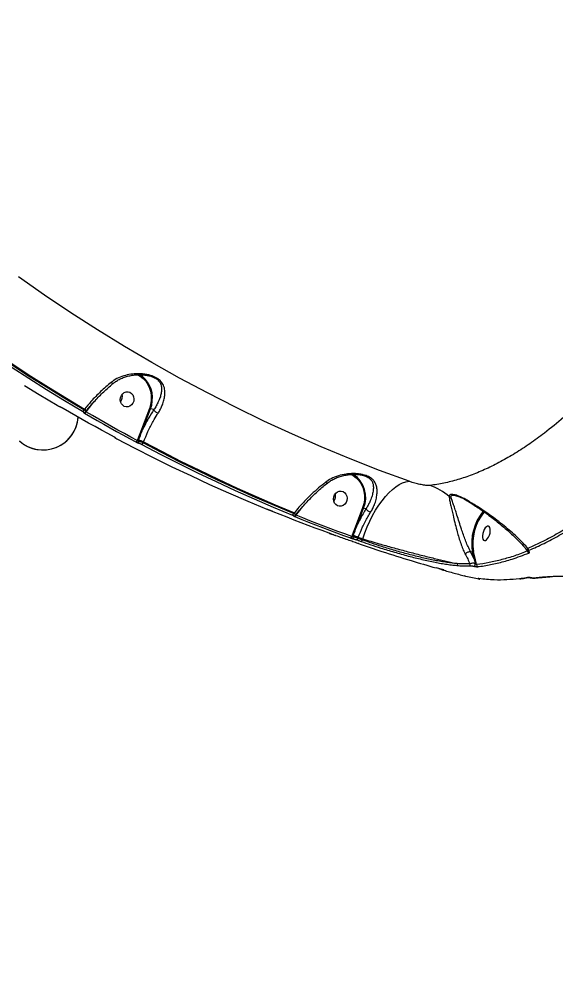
# Model space of a CAD drawing. Header units: millimetres. Extents: x -6328 to 5334, y -5037 to 4112.
# Drawn here: x -3009 to -2691, y -648 to -73 of the extents above; entities that cross this region are included whole.
import ezdxf

# ---------------------------------------------------------------- set-up
doc = ezdxf.new("R2010")
doc.units = ezdxf.units.MM
for name, color, linetype in [('DIKOM_ЗОНА', 80, 'Continuous'), ('DIKOM_ОБЪЕКТ', 7, 'Continuous'), ('DIKOM_РАЗМЕР_ЗОНА', 7, 'Continuous'), ('DIKOM_РАЗМЕР_ОБЪЕКТА', 7, 'Continuous')]:
    doc.layers.add(name, color=color, linetype=linetype)
doc.styles.add('style1', font='arial.ttf', dxfattribs={"width": 0.8})
doc.dimstyles.new('1-50', dxfattribs={"dimtxt": 300, "dimasz": 200, "dimexe": 100, "dimexo": 0, "dimgap": 100, "dimtad": 1, "dimtxsty": 'style1', "dimcen": 200, "dimclrd": 7, "dimclre": 7, "dimclrt": 7, "dimadec": 1, "dimazin": 2, "dimtfac": 1, "dimtmove": 0, "dimatfit": 2, "dimfxl": 0, "dimlwd": 25, "dimlwe": 18, "dimarcsym": 0})

# ---------------------------------------------------------------- blocks, each defined once
blk = doc.blocks.new('*D0')
at = {"layer": 'Defpoints', "color": 0, "transparency": 16777216}
for p in [(-3539.45, 760.32), (3333.52, 448.13), (3333.52, -4437.11)]:
    blk.add_point(p, dxfattribs=at)
at = {"layer": 'DIKOM_РАЗМЕР_ОБЪЕКТА', "color": 7, "lineweight": 18, "transparency": 16777216}
for p, q in [((-3539.45, 760.32), (-3539.45, -4537.11)), ((3333.52, 448.13), (3333.52, -4537.11))]:
    blk.add_line(p, q, dxfattribs=at)
at = {"layer": 'DIKOM_РАЗМЕР_ОБЪЕКТА', "color": 7, "lineweight": 25, "transparency": 16777216}
blk.add_line((-3339.45, -4437.11), (3133.52, -4437.11), dxfattribs=at)
at = {"layer": 'DIKOM_РАЗМЕР_ОБЪЕКТА', "color": 7, "transparency": 16777216}
for points in [[(-3339.45, -4403.77), (-3339.45, -4470.44), (-3539.45, -4437.11)], [(3133.52, -4403.77), (3133.52, -4470.44), (3333.52, -4437.11)]]:
    blk.add_solid(points, dxfattribs=at)
at = {"layer": 'DIKOM_РАЗМЕР_ОБЪЕКТА', "color": 7, "transparency": 16777216, "insert": (-102.96, -4183.94), "char_height": 300, "attachment_point": 5, "style": 'style1'}
blk.add_mtext('6900', dxfattribs=at)
blk = doc.blocks.new('*D1')
at = {"layer": 'Defpoints', "color": 0, "transparency": 16777216}
for p in [(-5040.91, 625.75), (5333.52, 448.13), (5333.52, -4936.78)]:
    blk.add_point(p, dxfattribs=at)
at = {"layer": 'DIKOM_РАЗМЕР_ЗОНА', "color": 7, "lineweight": 18, "transparency": 16777216}
for p, q in [((-5040.91, 625.75), (-5040.91, -5036.78)), ((5333.52, 448.13), (5333.52, -5036.78))]:
    blk.add_line(p, q, dxfattribs=at)
at = {"layer": 'DIKOM_РАЗМЕР_ЗОНА', "color": 7, "lineweight": 25, "transparency": 16777216}
blk.add_line((-4840.91, -4936.78), (5133.52, -4936.78), dxfattribs=at)
at = {"layer": 'DIKOM_РАЗМЕР_ЗОНА', "color": 7, "transparency": 16777216}
for points in [[(-4840.91, -4903.45), (-4840.91, -4970.11), (-5040.91, -4936.78)], [(5133.52, -4903.45), (5133.52, -4970.11), (5333.52, -4936.78)]]:
    blk.add_solid(points, dxfattribs=at)
at = {"layer": 'DIKOM_РАЗМЕР_ЗОНА', "color": 7, "transparency": 16777216, "insert": (-104.69, -4683.61), "char_height": 300, "attachment_point": 5, "style": 'style1'}
blk.add_mtext('10400', dxfattribs=at)
blk = doc.blocks.new('*D2')
at = {"layer": 'Defpoints', "color": 0, "transparency": 16777216}
for p in [(-5303.77, 2121.42), (-1621.11, 2121.42), (560.33, -2395.62)]:
    blk.add_point(p, dxfattribs=at)
at = {"layer": 'DIKOM_РАЗМЕР_ОБЪЕКТА', "color": 7, "lineweight": 18, "transparency": 16777216}
for p, q in [((-1621.11, 2121.42), (-5403.77, 2121.42)), ((560.33, -2395.62), (-5403.77, -2395.62))]:
    blk.add_line(p, q, dxfattribs=at)
at = {"layer": 'DIKOM_РАЗМЕР_ОБЪЕКТА', "color": 7, "lineweight": 25, "transparency": 16777216}
blk.add_line((-5303.77, -2195.62), (-5303.77, 1921.42), dxfattribs=at)
at = {"layer": 'DIKOM_РАЗМЕР_ОБЪЕКТА', "color": 7, "transparency": 16777216}
for points in [[(-5337.11, 1921.42), (-5270.44, 1921.42), (-5303.77, 2121.42)], [(-5337.11, -2195.62), (-5270.44, -2195.62), (-5303.77, -2395.62)]]:
    blk.add_solid(points, dxfattribs=at)
at = {"layer": 'DIKOM_РАЗМЕР_ОБЪЕКТА', "color": 7, "transparency": 16777216, "insert": (-5556.94, -137.1), "char_height": 300, "attachment_point": 5, "rotation": 90, "style": 'style1'}
blk.add_mtext('4500', dxfattribs=at)
blk = doc.blocks.new('*D3')
at = {"layer": 'Defpoints', "color": 0, "transparency": 16777216}
for p in [(-1814.92, 4111.71), (-5877.98, -3895.62), (33.33, -3895.62)]:
    blk.add_point(p, dxfattribs=at)
at = {"layer": 'DIKOM_РАЗМЕР_ЗОНА', "color": 7, "lineweight": 18, "transparency": 16777216}
for p, q in [((-1814.92, 4111.71), (-5977.98, 4111.71)), ((33.33, -3895.62), (-5977.98, -3895.62))]:
    blk.add_line(p, q, dxfattribs=at)
at = {"layer": 'DIKOM_РАЗМЕР_ЗОНА', "color": 7, "lineweight": 25, "transparency": 16777216}
blk.add_line((-5877.98, 3911.71), (-5877.98, -3695.62), dxfattribs=at)
at = {"layer": 'DIKOM_РАЗМЕР_ЗОНА', "color": 7, "transparency": 16777216}
for points in [[(-5911.31, 3911.71), (-5844.65, 3911.71), (-5877.98, 4111.71)], [(-5911.31, -3695.62), (-5844.65, -3695.62), (-5877.98, -3895.62)]]:
    blk.add_solid(points, dxfattribs=at)
at = {"layer": 'DIKOM_РАЗМЕР_ЗОНА', "color": 7, "transparency": 16777216, "insert": (-6131.15, 108.05), "char_height": 300, "attachment_point": 5, "rotation": 90, "style": 'style1'}
blk.add_mtext('8000', dxfattribs=at)

msp = doc.modelspace()

# ---------------------------------------------------------------- linework, layer by layer
at = {"layer": 'DIKOM_ЗОНА', "color": 3, "lineweight": 15}
msp.add_lwpolyline([(-2227.791, 4022.501, -0.4004134), (-924.694, 3567.218), (-783.266, 3290.817), (-574.315, 2882.448, 0.2815691), (-351.757, 2746.326), (3559.672, 2746.326, -0.2314536), (4743.738, 2167.188, -0.5747587), (2938.453, -2322.602, 0.3441492), (2725.867, -2545.064, -0.3852766), (1233.33, -3895.616), (300.314, -3895.616, -0.3636017), (-860.648, -2922.741, 0.3636017), (-1106.793, -2716.473), (-1724.025, -2716.473, -0.3491545), (-2514.764, -2087.631, 0.3242764), (-2736.03, -1894.92, -0.3882716), (-5040.908, 625.746), (-5040.908, 2102.661, -0.2943872), (-4453.774, 3013.453), (-2227.791, 4022.501)], format="xyb", dxfattribs=at)
at = {"layer": 'DIKOM_ОБЪЕКТ', "color": 7, "linetype": 'Continuous', "lineweight": 15}
for p, q in [((-2969.708, -306.34), (-2965.678, -301.248)), ((-2965.678, -301.248), (-2965.396, -300.887)), ((-2932.101, -304.453), (-2936.838, -316.915)), ((-2936.205, -317.138), (-2931.469, -304.676)), ((-2929.536, -305.11), (-2931.469, -304.676)), ((-2970.584, -304.722), (-2970.99, -305.241)), ((-2969.966, -306.34), (-2969.712, -306.016)), ((-2969.79, -306.445), (-2969.708, -306.34)), ((-2969.712, -306.016), (-2969.704, -306.004)), ((-2936.838, -316.915), (-2939.114, -323.01)), ((-2939.114, -323.01), (-2939.295, -323.486)), ((-2938.733, -323.772), (-2938.524, -323.223)), ((-2935.809, -324.903), (-2935.575, -324.285)), ((-2749.903, -356.199), (-2749.751, -356.24)), ((-2840.961, -362.649), (-2840.606, -362.195)), ((-2847.464, -367.594), (-2847.3, -367.66)), ((-2846.015, -366.312), (-2846.436, -366.851)), ((-2845.299, -367.806), (-2845.143, -367.606)), ((-2845.271, -367.787), (-2845.277, -367.778)), ((-2845.143, -367.606), (-2845.136, -367.597)), ((-2805.491, -363.432), (-2809.335, -373.547)), ((-2808.703, -373.77), (-2804.858, -363.655)), ((-2803.456, -363.97), (-2804.858, -363.655)), ((-2809.335, -373.547), (-2811.606, -379.628)), ((-2824.857, -378.666), (-2824.707, -378.735)), ((-2811.606, -379.628), (-2811.922, -380.459)), ((-2811.292, -380.567), (-2811.016, -379.841)), ((-2808.301, -381.519), (-2808.067, -380.903)), ((-2805.432, -381.849), (-2805.608, -382.486)), ((-2741.326, -389.307), (-2741.329, -389.307)), ((-2741.326, -389.307), (-2740.323, -389.596)), ((-2739.36, -393.48), (-2741.326, -389.307)), ((-2740.323, -389.596), (-2739.36, -393.48)), ((-2738.689, -393.263), (-2739.652, -389.378)), ((-2737.752, -397.13), (-2738.689, -393.263)), ((-2757.284, -400.315), (-2761.806, -399.1)), ((-2759.949, -399.663), (-2759.7, -399.734)), ((-2757.284, -400.315), (-2757.241, -400.326)), ((-2756.353, -400.525), (-2756.404, -400.512)), ((-2705.425, -404.961), (-2705.367, -404.955)), ((-2694.479, -404.356), (-2695.588, -404.409)), ((-2695.305, -404.446), (-2694.249, -404.385))]:
    msp.add_line(p, q, dxfattribs=at)
at = {"layer": 'DIKOM_ОБЪЕКТ', "color": 7, "linetype": 'Continuous', "lineweight": 15, "flags": 128}
for points in [[(-2777.895, -347.665), (-2795.404, -341.211), (-2812.79, -334.405), (-2830.049, -327.251), (-2847.175, -319.75), (-2864.162, -311.905), (-2881.006, -303.718), (-2897.699, -295.193), (-2914.239, -286.33), (-2930.618, -277.135), (-2946.832, -267.608), (-2962.876, -257.754), (-2978.745, -247.575), (-2994.433, -237.076), (-3009.936, -226.258)], [(-3055.549, -251.192), (-3045.361, -258.521), (-3035.093, -265.716), (-3024.744, -272.777), (-3014.318, -279.703), (-3003.815, -286.492), (-2993.237, -293.143), (-2982.585, -299.656), (-2971.861, -306.031)], [(-2970.99, -305.241), (-2981.706, -298.872), (-2992.349, -292.364), (-3002.919, -285.718), (-3013.413, -278.935), (-3023.83, -272.015), (-3034.17, -264.96), (-3044.43, -257.771), (-3054.61, -250.447)], [(-3054.371, -249.818), (-3044.172, -257.157), (-3033.891, -264.362), (-3023.531, -271.432), (-3013.093, -278.366), (-3002.578, -285.162), (-2991.987, -291.821), (-2981.322, -298.341), (-2970.584, -304.722)], [(-2939.251, -284.25), (-2937.591, -285.174), (-2935.809, -286.569), (-2934.257, -288.265), (-2932.973, -290.22), (-2931.989, -292.386), (-2931.326, -294.711), (-2931.003, -297.139), (-2931.026, -299.612), (-2931.395, -302.07), (-2932.101, -304.453)], [(-2931.469, -304.676), (-2930.77, -302.35), (-2930.383, -299.952), (-2930.315, -297.534), (-2930.569, -295.149), (-2931.138, -292.848), (-2932.011, -290.68), (-2933.169, -288.694), (-2934.586, -286.932), (-2936.231, -285.432), (-2937.829, -284.362)], [(-2986.817, -302.676), (-2997.542, -296.301), (-3006.276, -290.974)], [(-2941.943, -301.21), (-2942.695, -302.214), (-2943.662, -302.955), (-2944.766, -303.375), (-2945.917, -303.438), (-2947.022, -303.14), (-2947.991, -302.505), (-2948.746, -301.584), (-2949.225, -300.453), (-2949.391, -299.202), (-2949.228, -297.933), (-2948.752, -296.748), (-2947.999, -295.745), (-2947.032, -295.003), (-2945.928, -294.584), (-2944.777, -294.521), (-2943.672, -294.818), (-2942.703, -295.453), (-2941.949, -296.374), (-2941.469, -297.506), (-2941.304, -298.757), (-2941.466, -300.026), (-2941.943, -301.21)], [(-2952.898, -321.429), (-2956.742, -319.358), (-2960.579, -317.27), (-2964.406, -315.164), (-2968.226, -313.04), (-2972.037, -310.9), (-2975.839, -308.741), (-2979.633, -306.566), (-2983.418, -304.373)], [(-2970.661, -307.235), (-2966.876, -309.428), (-2963.082, -311.603), (-2959.28, -313.761), (-2955.469, -315.902), (-2951.65, -318.025), (-2947.822, -320.131), (-2943.986, -322.22), (-2940.141, -324.291)], [(-2939.295, -323.486), (-2943.136, -321.417), (-2946.969, -319.33), (-2950.794, -317.226), (-2954.61, -315.105), (-2958.418, -312.966), (-2962.217, -310.809), (-2966.008, -308.636), (-2969.79, -306.445)], [(-2862.16, -364.336), (-2873.546, -359.594), (-2884.877, -354.707), (-2896.15, -349.674), (-2907.365, -344.497), (-2918.519, -339.175), (-2929.612, -333.71), (-2940.642, -328.103), (-2951.607, -322.353)], [(-2936.65, -325.708), (-2925.685, -331.458), (-2914.655, -337.065), (-2903.563, -342.53), (-2892.408, -347.852), (-2881.194, -353.029), (-2869.92, -358.062), (-2858.59, -362.949), (-2847.203, -367.691)], [(-2846.436, -366.851), (-2857.813, -362.113), (-2869.134, -357.23), (-2880.398, -352.201), (-2891.604, -347.028), (-2902.749, -341.711), (-2913.832, -336.25), (-2924.853, -330.647), (-2935.809, -324.903)], [(-2935.575, -324.285), (-2924.596, -330.042), (-2913.553, -335.657), (-2902.446, -341.128), (-2891.278, -346.455), (-2880.049, -351.638), (-2868.761, -356.675), (-2857.416, -361.567), (-2846.015, -366.312)], [(-2812.257, -343.415), (-2810.98, -344.153), (-2809.198, -345.549), (-2807.647, -347.244), (-2806.363, -349.199), (-2805.378, -351.365), (-2804.716, -353.69), (-2804.392, -356.119), (-2804.416, -358.592), (-2804.784, -361.049), (-2805.491, -363.432)], [(-2805.432, -381.849), (-2804.159, -378.248), (-2802.737, -374.716), (-2801.179, -371.285), (-2799.5, -367.986), (-2797.715, -364.849), (-2795.84, -361.903), (-2793.893, -359.175), (-2791.891, -356.69), (-2789.853, -354.47), (-2787.796, -352.535), (-2785.74, -350.904), (-2783.704, -349.591), (-2781.705, -348.608), (-2779.763, -347.964), (-2777.895, -347.665)], [(-2815.332, -360.19), (-2816.085, -361.193), (-2817.052, -361.935), (-2818.156, -362.354), (-2819.307, -362.417), (-2820.411, -362.12), (-2821.381, -361.485), (-2822.135, -360.564), (-2822.615, -359.432), (-2822.78, -358.181), (-2822.618, -356.912), (-2822.141, -355.728), (-2821.389, -354.724), (-2820.421, -353.983), (-2819.318, -353.563), (-2818.167, -353.5), (-2817.062, -353.798), (-2816.093, -354.433), (-2815.338, -355.353), (-2814.859, -356.485), (-2814.693, -357.736), (-2814.855, -359.005), (-2815.332, -360.19)], [(-2825.419, -378.449), (-2829.58, -376.925), (-2833.733, -375.381), (-2837.881, -373.819), (-2842.021, -372.237), (-2846.155, -370.637), (-2850.282, -369.017), (-2854.403, -367.378), (-2858.516, -365.72)], [(-2811.922, -380.459), (-2816.079, -378.936), (-2820.229, -377.394), (-2824.373, -375.833), (-2828.51, -374.253), (-2832.641, -372.653), (-2836.764, -371.035), (-2840.881, -369.398), (-2844.991, -367.741)], [(-2845.759, -368.582), (-2841.646, -370.24), (-2837.525, -371.879), (-2833.398, -373.498), (-2829.264, -375.099), (-2825.124, -376.68), (-2820.977, -378.243), (-2816.823, -379.786), (-2812.663, -381.31)], [(-2821.298, -379.984), (-2821.635, -379.864), (-2821.972, -379.743), (-2822.309, -379.623), (-2822.645, -379.502), (-2822.982, -379.381), (-2823.319, -379.259), (-2823.656, -379.138), (-2823.993, -379.017)], [(-2733.094, -382.87), (-2732.49, -382.819), (-2731.837, -382.421), (-2731.19, -381.707), (-2730.601, -380.737), (-2730.117, -379.588), (-2729.778, -378.353), (-2729.61, -377.133), (-2729.629, -376.026), (-2729.831, -375.122), (-2730.202, -374.495), (-2730.71, -374.194), (-2731.314, -374.245), (-2731.967, -374.643), (-2732.614, -375.357), (-2733.203, -376.327), (-2733.687, -377.476), (-2734.027, -378.711), (-2734.194, -379.931), (-2734.175, -381.038), (-2733.973, -381.942), (-2733.602, -382.569), (-2733.094, -382.87)], [(-2809.037, -382.372), (-2808.7, -382.493), (-2808.363, -382.615), (-2808.026, -382.736), (-2807.689, -382.857), (-2807.352, -382.978), (-2807.015, -383.098), (-2806.678, -383.219), (-2806.341, -383.339)], [(-2805.608, -382.486), (-2805.944, -382.366), (-2806.281, -382.245), (-2806.618, -382.125), (-2806.954, -382.004), (-2807.291, -381.883), (-2807.628, -381.762), (-2807.964, -381.641), (-2808.301, -381.519)], [(-2808.067, -380.903), (-2807.738, -381.022), (-2807.408, -381.141), (-2807.079, -381.259), (-2806.75, -381.377), (-2806.421, -381.495), (-2806.091, -381.613), (-2805.762, -381.731), (-2805.432, -381.849)], [(-2757.284, -400.315), (-2757.193, -400.316), (-2757.138, -400.3)], [(-2757.241, -400.326), (-2757.082, -400.349), (-2756.965, -400.35)], [(-2695.362, -404.44), (-2695.458, -404.44), (-2695.588, -404.409)], [(-2695.308, -404.431), (-2695.328, -404.435), (-2695.336, -404.436)]]:
    msp.add_lwpolyline(points, dxfattribs=at)
at = {"layer": 'DIKOM_ОБЪЕКТ', "color": 7, "linetype": 'Continuous', "lineweight": 15}
for centre, radius, start, end in [((-2953.064, -297.248), 4.958, 320.491109, 14.222024), ((-2930.167, -299.979), 4.874, 246.617723, 254.505602), ((-2995.387, -308.051), 21, 228.249278, 355.939562), ((-2995.387, -308.051), 21, 318.249278, 355.939562), ((-2972.148, -304.84), 1.225, 283.551352, 340.867894), ((-2970.827, -305.842), 0.905, 241.240767, 272.318446), ((-2970.94, -306.052), 1.215, 283.270374, 341.150971), ((-2971.752, -306.467), 2.1, 12.749385, 56.208224), ((-2969.004, -305.562), 1.05, 216.615679, 227.865598), ((-2951.819, -321.057), 0.943, 218.773184, 242.586199), ((-2934.903, -312.441), 4.874, 246.617555, 254.505845), ((-2995.387, -308.051), 21, 228.249278, 318.249278), ((-2940.425, -323.145), 1.18, 283.92315, 343.186045), ((-2936.958, -317.949), 5.502, 246.923823, 253.457205), ((-2937.804, -324.179), 1.014, 156.326896, 234.25627), ((-2946.357, -349.594), 27.51, 66.923823, 73.457205), ((-2936.943, -324.56), 1.185, 284.315457, 343.21072), ((-2820.191, -357.293), 16.6, 337.464544, 56.410729), ((-2776.988, -383.273), 35.129, 49.200787, 70.72767), ((-2826.454, -356.228), 4.958, 320.491111, 14.222022), ((-2752.755, -354.357), 2.652, 241.151673, 266.787606), ((-2847.508, -366.642), 1.092, 286.187896, 349.011617), ((-2846.143, -367.399), 0.954, 260.336923, 336.038248), ((-2847.168, -368.044), 2.08, 12.407066, 56.341383), ((-2846.055, -367.541), 1.083, 285.869429, 349.321156), ((-2803.556, -358.958), 4.874, 246.617723, 254.505602), ((-2710.031, -384.754), 30.677, 140.737005, 189.08164), ((-2710.395, -384.66), 29.635, 140.441479, 189.162199), ((-2846.156, -367.292), 0.908, 248.890249, 269.326146), ((-2807.401, -369.073), 4.874, 246.617555, 254.505845), ((-2812.962, -380.302), 1.052, 286.529848, 351.431299), ((-2809.45, -374.567), 5.502, 246.923823, 253.457205), ((-2810.383, -380.967), 0.993, 156.215386, 241.942308), ((-2818.849, -406.212), 27.51, 66.923823, 73.457205), ((-2809.344, -381.362), 1.056, 286.961532, 351.439313), ((-2806.649, -382.333), 1.053, 287.015669, 351.609984), ((-2740.154, -388.974), 0.645, 254.804726, 321.11622), ((-2706.356, -389.191), 1.114, 172.630175, 250.374629), ((-2706.202, -387.567), 1.119, 175.149896, 250.349468), ((-2706.752, -389.022), 0.408, 250.638363, 284.078742), ((-2748.22, -396.81), 1.026, 163.733234, 239.303439), ((-2740.868, -396.9), 1.038, 168.161753, 247.675046), ((-2739.191, -392.858), 0.645, 254.804806, 321.115404), ((-2740.857, -396.609), 2.278, 318.507373, 4.011428), ((-2756.139, -399.548), 1, 253.888735, 257.6601), ((-2736.733, -397.361), 1.045, 167.222248, 249.804497), ((-2707.232, -404.072), 0.774, 254.460839, 280.537418), ((-2703.032, -404.426), 0.708, 253.48094, 282.345882)]:
    msp.add_arc(centre, radius, start, end, dxfattribs=at)
for points, knots in [([(-3154.951, -94.845), (-3150.949, -94.651), (-3143.099, -94.269), (-3130.532, -92.636), (-3117.51, -90.27), (-3103.818, -87.062), (-3089.256, -82.959), (-3075.644, -78.501), (-3063.193, -73.968), (-3052.679, -69.847), (-3042.328, -65.525), (-3032.162, -61.039), (-3021.847, -56.249), (-3009.156, -50.07), (-2994.001, -42.25), (-2976.493, -32.597), (-2959.458, -22.625), (-2942.976, -12.454), (-2927.686, -2.56), (-2913.129, 7.265), (-2899.58, 16.759), (-2886.303, 26.399), (-2871.884, 37.227), (-2856.639, 49.123), (-2840.647, 62.128), (-2826.075, 74.449), (-2812.434, 86.406), (-2799.938, 97.729), (-2787.885, 109.013), (-2774.996, 121.471), (-2761.624, 134.896), (-2747.894, 149.275), (-2735.654, 162.638), (-2724.439, 175.382), (-2714.38, 187.261), (-2704.883, 198.919), (-2695.912, 210.388), (-2687.277, 221.867), (-2681.871, 229.478), (-2679.165, 233.286)], [0, 0, 0, 0, 0.0321108, 0.0629807, 0.0939441, 0.1252643, 0.1566821, 0.189835, 0.2117861, 0.2337707, 0.2537041, 0.2736375, 0.2936718, 0.313706, 0.3466387, 0.3796847, 0.4118208, 0.4412262, 0.470712, 0.4960472, 0.5214337, 0.5455273, 0.5696649, 0.6018539, 0.6313075, 0.6608414, 0.6862174, 0.7116447, 0.7357766, 0.7599525, 0.7922219, 0.8217486, 0.8513558, 0.8767942, 0.9022838, 0.9264743, 0.9507088, 0.9753312, 1, 1, 1, 1]), ([(-2502.216, 117.336), (-2502.782, 111.424), (-2503.914, 99.598), (-2506.212, 81.537), (-2508.954, 63.268), (-2512.199, 44.71), (-2515.928, 25.99), (-2520.16, 7.069), (-2524.87, -11.899), (-2529.729, -29.682), (-2534.613, -46.172), (-2539.445, -61.419), (-2544.568, -76.569), (-2549.997, -91.654), (-2555.712, -106.598), (-2561.723, -121.419), (-2568, -136.026), (-2574.334, -149.95), (-2580.669, -163.151), (-2587.42, -176.528), (-2594.83, -190.414), (-2602.926, -204.687), (-2611.889, -219.549), (-2621.756, -234.803), (-2631.343, -248.499), (-2639.86, -259.862), (-2647.755, -269.819), (-2656.266, -279.879), (-2665.391, -289.89), (-2675.311, -299.946), (-2686.017, -309.809), (-2696.55, -318.446), (-2706.147, -325.463), (-2714.796, -331.122), (-2723.423, -336.099), (-2731.991, -340.367), (-2740.493, -343.927), (-2748.899, -346.748), (-2757.224, -348.898), (-2762.667, -349.708), (-2765.393, -350.113)], [0, 0, 0, 0, 0.0277428, 0.0554856, 0.0835918, 0.1116979, 0.1402848, 0.1688716, 0.1978427, 0.2268138, 0.2503664, 0.2739191, 0.2976931, 0.3214671, 0.3455316, 0.3695961, 0.393891, 0.4181859, 0.4402547, 0.4623235, 0.4890861, 0.5158638, 0.5426264, 0.5757713, 0.6089163, 0.6309326, 0.652949, 0.6796477, 0.7063614, 0.7330602, 0.7661254, 0.7991906, 0.8241634, 0.8492229, 0.8742824, 0.8994293, 0.9244842, 0.9496267, 0.9747692, 1, 1, 1, 1]), ([(-2926.989, -307.241), (-2926.852, -307.027), (-2926.186, -305.985), (-2925.155, -304.081), (-2924.039, -301.435), (-2923.244, -298.702), (-2922.819, -295.773), (-2922.951, -292.814), (-2923.843, -290.1), (-2925.354, -288.117), (-2926.944, -286.827), (-2928.379, -285.966), (-2930.033, -285.233), (-2932.003, -284.594), (-2934.295, -284.102), (-2937.403, -283.748), (-2941.131, -283.769), (-2945.371, -284.398), (-2949.512, -285.69), (-2952.672, -287.29), (-2954.341, -288.542), (-2954.839, -288.915)], [0, 0, 0, 0, 0.013455, 0.0657647, 0.1192356, 0.1826302, 0.2473566, 0.3250329, 0.4053504, 0.467846, 0.4985595, 0.5302984, 0.5609722, 0.5926248, 0.6340457, 0.6764914, 0.747173, 0.8197567, 0.8928425, 0.9680649, 1, 1, 1, 1]), ([(-2953.573, -289.547), (-2953.12, -289.181), (-2952.01, -288.282), (-2950.013, -287.117), (-2947.632, -286.028), (-2945.061, -285.208), (-2942.343, -284.627), (-2939.65, -284.348), (-2937.161, -284.319), (-2934.998, -284.504), (-2933.549, -284.711), (-2932.838, -284.896), (-2932.743, -284.921)], [0, 0, 0, 0, 0.08065, 0.1977704, 0.3183762, 0.4418289, 0.5692505, 0.6988447, 0.8084452, 0.9023376, 0.9869258, 1, 1, 1, 1]), ([(-2932.744, -284.924), (-2932.522, -284.966), (-2931.766, -285.107), (-2930.503, -285.526), (-2928.741, -286.271), (-2927.541, -287.081), (-2926.309, -288.232), (-2925.273, -289.789), (-2924.754, -292.162), (-2924.919, -294.756), (-2925.563, -297.385), (-2926.489, -299.82), (-2927.683, -302.222), (-2928.732, -303.949), (-2929.397, -304.918), (-2929.533, -305.111), (-2929.533, -305.112)], [0, 0, 0, 0, 0.0198219, 0.0674483, 0.1169076, 0.1942954, 0.2133351, 0.3132499, 0.4429843, 0.5777726, 0.6863771, 0.7968353, 0.8862936, 0.9773538, 0.9999462, 1, 1, 1, 1]), ([(-2954.839, -288.915), (-2955.893, -289.785), (-2958.013, -291.533), (-2961.084, -294.352), (-2964.035, -297.274), (-2967.255, -300.702), (-2969.35, -303.232), (-2970.584, -304.722)], [0, 0, 0, 0, 0.1872854, 0.3765509, 0.5570061, 0.7391968, 1, 1, 1, 1]), ([(-2969.681, -306.023), (-2969.14, -305.335), (-2967.856, -303.703), (-2965.677, -301.168), (-2963.187, -298.438), (-2960.603, -295.79), (-2957.954, -293.26), (-2955.614, -291.151), (-2954.155, -289.954), (-2953.602, -289.501)], [0, 0, 0, 0, 0.1148182, 0.2725579, 0.4308979, 0.5892902, 0.7471958, 0.9042323, 1, 1, 1, 1]), ([(-2953.635, -289.463), (-2953.68, -289.494), (-2953.789, -289.569), (-2954.155, -289.429), (-2954.514, -289.186), (-2954.75, -288.992), (-2954.808, -288.941), (-2954.839, -288.915)], [0, 0, 0, 0, 0.2288245, 0.5616043, 0.8943852, 0.9440164, 1, 1, 1, 1]), ([(-2985.119, -303.527), (-2985.221, -303.486), (-2985.424, -303.404), (-2985.843, -303.204), (-2986.292, -302.972), (-2986.622, -302.79), (-2986.786, -302.694), (-2986.817, -302.676)], [0, 0, 0, 0, 0.2340719, 0.4679654, 0.7039629, 0.944859, 1, 1, 1, 1]), ([(-2983.418, -304.373), (-2983.449, -304.355), (-2983.615, -304.26), (-2983.946, -304.078), (-2984.395, -303.848), (-2984.815, -303.649), (-2985.018, -303.568), (-2985.119, -303.527)], [0, 0, 0, 0, 0.0557734, 0.2968037, 0.5326623, 0.7662387, 1, 1, 1, 1]), ([(-2971.861, -306.031), (-2971.733, -306.109), (-2971.477, -306.266), (-2971.238, -306.46), (-2971.148, -306.592), (-2971.198, -306.632), (-2971.256, -306.635), (-2971.263, -306.635)], [0, 0, 0, 0, 0.2457883, 0.4917905, 0.7342879, 0.9715254, 1, 1, 1, 1]), ([(-2971.263, -306.635), (-2971.269, -306.635), (-2971.327, -306.638), (-2971.377, -306.678), (-2971.286, -306.808), (-2971.046, -307.001), (-2970.79, -307.157), (-2970.661, -307.235)], [0, 0, 0, 0, 0.027856, 0.2650195, 0.5077103, 0.7539625, 1, 1, 1, 1]), ([(-2969.992, -306.32), (-2969.972, -306.31), (-2969.901, -306.271), (-2970.04, -306.05), (-2970.39, -305.691), (-2970.791, -305.391), (-2970.99, -305.241)], [0, 0, 0, 0, 0.1083154, 0.4040287, 0.7027217, 1, 1, 1, 1]), ([(-2970.79, -306.737), (-2970.75, -306.738), (-2970.608, -306.742), (-2970.33, -306.648), (-2970.079, -306.498), (-2969.995, -306.361), (-2969.976, -306.33)], [0, 0, 0, 0, 0.1446949, 0.5215952, 0.8913178, 1, 1, 1, 1]), ([(-2929.536, -305.11), (-2930.596, -306.782), (-2932.322, -309.503), (-2934.519, -313.591), (-2935.642, -315.952), (-2936.205, -317.138)], [0, 0, 0, 0, 0.4427007, 0.7201669, 1, 1, 1, 1]), ([(-2935.575, -324.285), (-2934.746, -322.212), (-2933.066, -318.004), (-2930.247, -312.533), (-2928.147, -309.015), (-2927.14, -307.472), (-2926.989, -307.241)], [0, 0, 0, 0, 0.3434989, 0.6969397, 0.9545307, 1, 1, 1, 1]), ([(-2929.533, -305.112), (-2929.534, -305.111), (-2929.534, -305.11), (-2929.535, -305.11), (-2929.536, -305.11)], [0, 0, 0, 0, 0.6959458, 1, 1, 1, 1]), ([(-2929.533, -305.112), (-2929.447, -305.268), (-2929.274, -305.58), (-2928.749, -306.119), (-2928.096, -306.635), (-2927.52, -306.984), (-2927.153, -307.167), (-2927.027, -307.223), (-2926.989, -307.241)], [0, 0, 0, 0, 0.2204855, 0.440971, 0.6614568, 0.8819434, 0.9635568, 1, 1, 1, 1]), ([(-2952.936, -321.413), (-2952.912, -321.426), (-2952.772, -321.5), (-2952.592, -321.604), (-2952.461, -321.685), (-2952.419, -321.716), (-2952.425, -321.711), (-2952.426, -321.71)], [0, 0, 0, 0, 0.0845794, 0.4984741, 0.7969566, 0.9745611, 1, 1, 1, 1]), ([(-2952.253, -321.894), (-2952.246, -321.895), (-2952.193, -321.906), (-2952.16, -321.891), (-2952.269, -321.796), (-2952.516, -321.638), (-2952.771, -321.499), (-2952.898, -321.429)], [0, 0, 0, 0, 0.0385716, 0.2780899, 0.5183557, 0.7592314, 1, 1, 1, 1]), ([(-2952.742, -321.521), (-2952.74, -321.526), (-2952.709, -321.593), (-2952.622, -321.69), (-2952.507, -321.806), (-2952.345, -321.93), (-2952.098, -322.087), (-2951.775, -322.269), (-2951.558, -322.382), (-2951.524, -322.4)], [0, 0, 0, 0, 0.0084368, 0.1154436, 0.2103796, 0.3267937, 0.6098355, 0.9400444, 1, 1, 1, 1]), ([(-2951.607, -322.353), (-2951.734, -322.284), (-2951.989, -322.145), (-2952.237, -321.989), (-2952.346, -321.896), (-2952.314, -321.882), (-2952.261, -321.892), (-2952.253, -321.894)], [0, 0, 0, 0, 0.240665, 0.4814361, 0.721633, 0.9612014, 1, 1, 1, 1]), ([(-2938.524, -323.223), (-2938.406, -322.912), (-2937.816, -321.358), (-2937.056, -319.324), (-2936.389, -317.61), (-2936.205, -317.138)], [0, 0, 0, 0, 0.1533124, 0.7665831, 1, 1, 1, 1]), ([(-2940.141, -324.291), (-2940.117, -324.303), (-2939.959, -324.388), (-2939.631, -324.548), (-2939.165, -324.749), (-2938.724, -324.915), (-2938.506, -324.973), (-2938.397, -325.002)], [0, 0, 0, 0, 0.0426165, 0.282457, 0.5216215, 0.7607575, 1, 1, 1, 1]), ([(-2938.733, -323.772), (-2938.77, -323.764), (-2938.844, -323.747), (-2938.988, -323.684), (-2939.137, -323.601), (-2939.239, -323.53), (-2939.288, -323.492), (-2939.295, -323.486)], [0, 0, 0, 0, 0.2368888, 0.4742431, 0.7137485, 0.9566078, 1, 1, 1, 1]), ([(-2935.809, -324.903), (-2935.849, -324.883), (-2936.117, -324.754), (-2936.67, -324.505), (-2937.451, -324.188), (-2938.19, -323.922), (-2938.552, -323.822), (-2938.733, -323.772)], [0, 0, 0, 0, 0.0422597, 0.2819829, 0.5212715, 0.7606222, 1, 1, 1, 1]), ([(-2938.397, -325.002), (-2938.288, -325.031), (-2938.069, -325.089), (-2937.627, -325.253), (-2937.161, -325.453), (-2936.833, -325.612), (-2936.674, -325.696), (-2936.65, -325.708)], [0, 0, 0, 0, 0.2393873, 0.4786703, 0.7179146, 0.9577109, 1, 1, 1, 1]), ([(-2800.706, -366.025), (-2800.28, -365.29), (-2799.419, -363.806), (-2798.286, -361.221), (-2797.358, -358.331), (-2796.839, -355.288), (-2796.816, -352.457), (-2797.288, -350.074), (-2798.222, -348.06), (-2799.614, -346.346), (-2801.452, -345.07), (-2803.414, -344.231), (-2805.109, -343.719), (-2806.981, -343.349), (-2809.333, -343.088), (-2812.138, -343.049), (-2815.812, -343.384), (-2819.917, -344.311), (-2824.051, -345.923), (-2826.415, -347.519), (-2827.484, -348.24)], [0, 0, 0, 0, 0.0446305, 0.0901844, 0.1578887, 0.2276906, 0.2976102, 0.3691165, 0.424259, 0.4808154, 0.5408157, 0.5708599, 0.6019605, 0.6340833, 0.6670382, 0.7192629, 0.7727753, 0.8517178, 0.932987, 1, 1, 1, 1]), ([(-2826.32, -348.677), (-2825.998, -348.418), (-2825.016, -347.628), (-2823.147, -346.542), (-2820.724, -345.406), (-2818.089, -344.511), (-2815.438, -343.901), (-2812.943, -343.566), (-2810.726, -343.454), (-2808.766, -343.514), (-2807.099, -343.686), (-2806.132, -343.888), (-2805.705, -343.977)], [0, 0, 0, 0, 0.0588095, 0.1793026, 0.3048733, 0.4356509, 0.5670011, 0.6792562, 0.7780277, 0.8645451, 0.9401483, 1, 1, 1, 1]), ([(-2805.706, -343.98), (-2805.645, -343.992), (-2804.771, -344.153), (-2803.772, -344.526), (-2802.156, -345.289), (-2800.816, -346.294), (-2799.779, -347.791), (-2799.176, -349.559), (-2799.003, -351.684), (-2799.283, -354.19), (-2799.994, -356.939), (-2801.004, -359.54), (-2802.193, -361.918), (-2803.006, -363.284), (-2803.453, -363.971), (-2803.453, -363.972)], [0, 0, 0, 0, 0.0055046, 0.0785573, 0.0990835, 0.1927375, 0.2825554, 0.3754167, 0.4936938, 0.6143603, 0.7298882, 0.848227, 0.9234438, 0.9999601, 1, 1, 1, 1]), ([(-2827.484, -348.24), (-2828.876, -349.337), (-2831.685, -351.55), (-2836.06, -355.494), (-2839.952, -359.383), (-2843.344, -363.095), (-2845.122, -365.237), (-2846.015, -366.312)], [0, 0, 0, 0, 0.2106475, 0.4247497, 0.6762129, 0.837399, 1, 1, 1, 1]), ([(-2845.119, -367.611), (-2844.58, -366.924), (-2843.273, -365.259), (-2841.048, -362.656), (-2838.487, -359.825), (-2835.831, -357.081), (-2833.112, -354.446), (-2830.355, -351.957), (-2828.091, -350.024), (-2826.752, -348.986), (-2826.342, -348.668)], [0, 0, 0, 0, 0.0987634, 0.2394323, 0.380424, 0.5212053, 0.6613943, 0.8006882, 0.9388858, 1, 1, 1, 1]), ([(-2826.359, -348.624), (-2826.413, -348.663), (-2826.54, -348.753), (-2826.914, -348.631), (-2827.262, -348.415), (-2827.453, -348.264), (-2827.484, -348.24)], [0, 0, 0, 0, 0.2612997, 0.6196962, 0.9389136, 1, 1, 1, 1]), ([(-2765.393, -350.113), (-2765.976, -350.139), (-2767.15, -350.192), (-2769.891, -349.82), (-2772.947, -349.172), (-2775.73, -348.406), (-2777.277, -347.877), (-2777.895, -347.665)], [0, 0, 0, 0, 0.2099072, 0.4228947, 0.6382645, 0.8553539, 1, 1, 1, 1]), ([(-2744.148, -358.485), (-2745.529, -357.761), (-2747.42, -356.77), (-2749.772, -355.946), (-2751.302, -355.54), (-2752.709, -355.396), (-2753.807, -355.701), (-2753.951, -356.322), (-2754.034, -356.68)], [0, 0, 0, 0, 0.3030727, 0.4152375, 0.5295143, 0.6687564, 0.8085424, 1, 1, 1, 1]), ([(-2752.903, -357.005), (-2752.914, -356.662), (-2752.933, -356.076), (-2751.998, -355.793), (-2750.898, -355.908), (-2750.13, -356.132), (-2749.903, -356.199)], [0, 0, 0, 0, 0.3685348, 0.6285051, 0.8900959, 1, 1, 1, 1]), ([(-2749.898, -356.18), (-2749.66, -356.244), (-2749.053, -356.405), (-2747.867, -356.854), (-2746.352, -357.541), (-2745.02, -358.221), (-2744.218, -358.717), (-2743.997, -358.854)], [0, 0, 0, 0, 0.1395434, 0.3552324, 0.6020583, 0.8899861, 1, 1, 1, 1]), ([(-2754.034, -356.68), (-2753.98, -357.335), (-2753.868, -358.669), (-2753.229, -361.388), (-2752.527, -364.453), (-2751.715, -367.95), (-2750.749, -372.057), (-2749.697, -376.263), (-2748.605, -380.193), (-2747.526, -383.641), (-2746.31, -386.974), (-2745.275, -389.344), (-2744.641, -390.557), (-2744.487, -390.851)], [0, 0, 0, 0, 0.1053254, 0.2145479, 0.3102874, 0.408061, 0.5195918, 0.635277, 0.7180663, 0.8031636, 0.8862433, 0.9724049, 1, 1, 1, 1]), ([(-2741.329, -389.307), (-2741.329, -389.307), (-2741.482, -389.038), (-2742.097, -387.915), (-2743.156, -385.707), (-2744.428, -382.604), (-2745.623, -379.335), (-2746.855, -375.683), (-2748.13, -371.692), (-2749.351, -367.83), (-2750.449, -364.472), (-2751.429, -361.593), (-2752.387, -358.978), (-2752.73, -357.669), (-2752.903, -357.005)], [0, 0, 0, 0, 0.0000129, 0.0265076, 0.1075882, 0.1917931, 0.2740841, 0.3586575, 0.4713062, 0.5879785, 0.6854056, 0.7846708, 0.8908725, 1, 1, 1, 1]), ([(-2707.317, -387.472), (-2708.159, -386.519), (-2709.884, -384.566), (-2712.961, -381.491), (-2716.438, -378.276), (-2720.304, -374.964), (-2724.445, -371.657), (-2728.827, -368.378), (-2733.476, -365.124), (-2738.52, -361.806), (-2742.265, -359.596), (-2744.148, -358.485)], [0, 0, 0, 0, 0.1079577, 0.221041, 0.3345734, 0.4495257, 0.5649892, 0.6717717, 0.7791328, 0.888928, 1, 1, 1, 1]), ([(-2744.148, -358.485), (-2744.146, -358.506), (-2744.132, -358.655), (-2744.094, -358.818), (-2743.983, -358.827), (-2743.962, -358.829)], [0, 0, 0, 0, 0.1174844, 0.8358394, 1, 1, 1, 1]), ([(-2743.971, -358.846), (-2743.095, -359.37), (-2741.168, -360.522), (-2738.275, -362.377), (-2735.185, -364.451), (-2731.972, -366.715), (-2728.692, -369.137), (-2725.423, -371.68), (-2722.246, -374.286), (-2719.175, -376.946), (-2716.225, -379.656), (-2713.425, -382.384), (-2710.87, -385.064), (-2708.923, -387.242), (-2707.944, -388.481), (-2707.618, -388.893)], [0, 0, 0, 0, 0.0514084, 0.1129881, 0.1791208, 0.2508513, 0.3302879, 0.4120997, 0.4968935, 0.5845149, 0.6747262, 0.7681858, 0.8621401, 0.9541475, 1, 1, 1, 1]), ([(-2860.34, -365.03), (-2860.443, -364.995), (-2860.648, -364.924), (-2861.079, -364.763), (-2861.551, -364.581), (-2861.92, -364.434), (-2862.114, -364.355), (-2862.16, -364.336)], [0, 0, 0, 0, 0.2249539, 0.4495811, 0.6803277, 0.9238133, 1, 1, 1, 1]), ([(-2859.219, -365.443), (-2859.347, -365.394), (-2859.626, -365.287), (-2860.032, -365.137), (-2860.237, -365.066), (-2860.34, -365.03)], [0, 0, 0, 0, 0.2986226, 0.6490483, 1, 1, 1, 1]), ([(-2858.516, -365.72), (-2858.579, -365.695), (-2858.8, -365.606), (-2859.044, -365.511), (-2859.219, -365.443)], [0, 0, 0, 0, 0.2879215, 1, 1, 1, 1]), ([(-2847.203, -367.691), (-2847.057, -367.753), (-2846.765, -367.877), (-2846.49, -368.024), (-2846.37, -368.123), (-2846.446, -368.134), (-2846.483, -368.139)], [0, 0, 0, 0, 0.2566213, 0.5136595, 0.7612227, 1, 1, 1, 1]), ([(-2845.322, -367.788), (-2845.307, -367.783), (-2845.236, -367.758), (-2845.39, -367.573), (-2845.774, -367.257), (-2846.216, -366.986), (-2846.436, -366.851)], [0, 0, 0, 0, 0.0801028, 0.3827204, 0.6930859, 1, 1, 1, 1]), ([(-2846.167, -368.195), (-2846.135, -368.197), (-2846.029, -368.203), (-2845.795, -368.16), (-2845.514, -368.034), (-2845.375, -367.88), (-2845.306, -367.804)], [0, 0, 0, 0, 0.1219563, 0.4160947, 0.7098278, 1, 1, 1, 1]), ([(-2844.991, -367.741), (-2845.064, -367.752), (-2845.166, -367.768), (-2845.248, -367.783), (-2845.271, -367.787)], [0, 0, 0, 0, 0.7208514, 1, 1, 1, 1]), ([(-2844.991, -367.741), (-2844.861, -367.575), (-2843.524, -365.871), (-2842.177, -364.178), (-2840.961, -362.649)], [0, 0, 0, 0, 0.0974053, 1, 1, 1, 1]), ([(-2803.456, -363.97), (-2804.036, -364.932), (-2805.26, -366.964), (-2807.025, -370.241), (-2808.142, -372.59), (-2808.703, -373.77)], [0, 0, 0, 0, 0.3093528, 0.6532138, 1, 1, 1, 1]), ([(-2808.067, -380.903), (-2807.226, -378.846), (-2805.522, -374.673), (-2802.942, -369.717), (-2801.256, -366.932), (-2800.706, -366.025)], [0, 0, 0, 0, 0.3958736, 0.80322, 1, 1, 1, 1]), ([(-2803.453, -363.972), (-2803.454, -363.971), (-2803.454, -363.97), (-2803.455, -363.97), (-2803.456, -363.97)], [0, 0, 0, 0, 0.8025649, 1, 1, 1, 1]), ([(-2803.453, -363.972), (-2803.358, -364.114), (-2803.167, -364.397), (-2802.618, -364.898), (-2801.946, -365.385), (-2801.319, -365.746), (-2800.908, -365.941), (-2800.744, -366.009), (-2800.706, -366.025)], [0, 0, 0, 0, 0.2123422, 0.4246843, 0.6370268, 0.84937, 0.965475, 1, 1, 1, 1]), ([(-2671.217, -366.787), (-2674.238, -368.898), (-2680.284, -373.123), (-2689.331, -378.597), (-2698.359, -383.487), (-2704.329, -386.143), (-2707.317, -387.472)], [0, 0, 0, 0, 0.2488741, 0.4981941, 0.7488692, 1, 1, 1, 1]), ([(-2706.578, -388.62), (-2703.611, -387.301), (-2697.67, -384.659), (-2688.649, -379.781), (-2679.555, -374.286), (-2673.45, -370.021), (-2670.395, -367.887)], [0, 0, 0, 0, 0.2488739, 0.4981939, 0.748869, 1, 1, 1, 1]), ([(-2846.483, -368.139), (-2846.518, -368.143), (-2846.589, -368.152), (-2846.509, -368.229), (-2846.368, -368.305), (-2846.303, -368.34)], [0, 0, 0, 0, 0.3509587, 0.7013913, 1, 1, 1, 1]), ([(-2846.303, -368.34), (-2846.261, -368.361), (-2846.115, -368.433), (-2845.907, -368.52), (-2845.759, -368.582)], [0, 0, 0, 0, 0.2879213, 1, 1, 1, 1]), ([(-2825.432, -378.444), (-2825.406, -378.454), (-2825.225, -378.519), (-2824.978, -378.612), (-2824.805, -378.679), (-2824.745, -378.705), (-2824.754, -378.701), (-2824.754, -378.7)], [0, 0, 0, 0, 0.0704091, 0.4870383, 0.8138015, 0.9930383, 1, 1, 1, 1]), ([(-2824.707, -378.735), (-2824.7, -378.737), (-2824.649, -378.752), (-2824.622, -378.754), (-2824.746, -378.701), (-2825.014, -378.597), (-2825.284, -378.498), (-2825.419, -378.449)], [0, 0, 0, 0, 0.0372896, 0.2782363, 0.5190458, 0.7595575, 1, 1, 1, 1]), ([(-2824.866, -378.684), (-2824.851, -378.69), (-2824.807, -378.711), (-2824.702, -378.755), (-2824.466, -378.845), (-2824.08, -378.986), (-2823.839, -379.072), (-2823.768, -379.098)], [0, 0, 0, 0, 0.0514686, 0.1564962, 0.5417142, 0.8639476, 1, 1, 1, 1]), ([(-2823.993, -379.017), (-2824.128, -378.968), (-2824.399, -378.87), (-2824.667, -378.768), (-2824.792, -378.716), (-2824.765, -378.719), (-2824.714, -378.733), (-2824.707, -378.735)], [0, 0, 0, 0, 0.2404748, 0.4810174, 0.7218885, 0.9628789, 1, 1, 1, 1]), ([(-2811.016, -379.841), (-2810.898, -379.53), (-2810.308, -377.976), (-2809.549, -375.947), (-2808.885, -374.238), (-2808.703, -373.77)], [0, 0, 0, 0, 0.1536563, 0.7683028, 1, 1, 1, 1]), ([(-2807.972, -384.648), (-2808.081, -384.612), (-2809.07, -384.279), (-2811.175, -383.552), (-2814.3, -382.465), (-2817.675, -381.276), (-2820.087, -380.416), (-2821.298, -379.984)], [0, 0, 0, 0, 0.0294775, 0.2678021, 0.507786, 0.752993, 1, 1, 1, 1]), ([(-2812.663, -381.31), (-2812.64, -381.318), (-2812.475, -381.378), (-2812.133, -381.494), (-2811.645, -381.645), (-2811.186, -381.772), (-2810.962, -381.82), (-2810.851, -381.844)], [0, 0, 0, 0, 0.0372318, 0.2778758, 0.5185808, 0.7592337, 1, 1, 1, 1]), ([(-2811.292, -380.567), (-2811.331, -380.564), (-2811.41, -380.558), (-2811.569, -380.534), (-2811.738, -380.502), (-2811.857, -380.475), (-2811.914, -380.461), (-2811.922, -380.459)], [0, 0, 0, 0, 0.2402545, 0.481153, 0.7222791, 0.9628586, 1, 1, 1, 1]), ([(-2808.301, -381.519), (-2808.337, -381.505), (-2808.61, -381.401), (-2809.176, -381.196), (-2809.982, -380.93), (-2810.74, -380.702), (-2811.108, -380.612), (-2811.292, -380.567)], [0, 0, 0, 0, 0.0372364, 0.2781056, 0.5188615, 0.7593902, 1, 1, 1, 1]), ([(-2810.851, -381.844), (-2810.739, -381.868), (-2810.515, -381.915), (-2810.055, -382.041), (-2809.567, -382.189), (-2809.224, -382.305), (-2809.059, -382.364), (-2809.037, -382.372)], [0, 0, 0, 0, 0.2407363, 0.4813566, 0.7220917, 0.9627992, 1, 1, 1, 1]), ([(-2807.965, -384.626), (-2803.341, -386.184), (-2792.958, -389.682), (-2777.571, -394.515), (-2766.777, -397.675), (-2761.814, -399.127)], [0, 0, 0, 0, 0.3025183, 0.6793057, 1, 1, 1, 1]), ([(-2806.341, -383.339), (-2804.471, -383.996), (-2800.699, -385.32), (-2795.368, -387.055), (-2790.647, -388.522), (-2786.597, -389.729), (-2782.471, -390.905), (-2778.349, -392.023), (-2774.282, -393.068), (-2770.275, -394.034), (-2766.305, -394.924), (-2762.457, -395.712), (-2758.773, -396.388), (-2755.261, -396.947), (-2751.879, -397.401), (-2749.791, -397.595), (-2748.744, -397.692)], [0, 0, 0, 0, 0.1013046, 0.2043245, 0.2693234, 0.3347703, 0.4016321, 0.4689837, 0.5341683, 0.5998078, 0.6668825, 0.7344532, 0.7996653, 0.8653309, 0.9324208, 1, 1, 1, 1]), ([(-2749.205, -396.523), (-2751.23, -396.322), (-2754.294, -396.019), (-2758.921, -395.284), (-2763.735, -394.412), (-2768.836, -393.322), (-2774.091, -392.061), (-2779.415, -390.697), (-2784.8, -389.198), (-2790.118, -387.614), (-2794.784, -386.162), (-2800.05, -384.444), (-2803.745, -383.142), (-2805.608, -382.486)], [0, 0, 0, 0, 0.130741, 0.1978155, 0.2653844, 0.3961147, 0.4632011, 0.5307838, 0.6611978, 0.7281017, 0.7954933, 0.8968894, 1, 1, 1, 1]), ([(-2805.432, -381.849), (-2803.845, -382.324), (-2800.652, -383.279), (-2794.74, -384.991), (-2789.018, -386.601), (-2783.642, -388.072), (-2778.237, -389.524), (-2772.857, -390.927), (-2767.637, -392.246), (-2763.808, -393.19), (-2760.137, -394.073), (-2756.628, -394.892), (-2753.271, -395.651), (-2750.826, -396.182), (-2749.515, -396.457), (-2749.205, -396.523)], [0, 0, 0, 0, 0.0869112, 0.1748861, 0.3057204, 0.3728218, 0.4404087, 0.5725022, 0.6402835, 0.708565, 0.774872, 0.8416469, 0.9098981, 0.9786596, 1, 1, 1, 1]), ([(-2744.487, -390.851), (-2744.465, -390.821), (-2744.376, -390.7), (-2744.104, -390.396), (-2743.579, -389.965), (-2742.826, -389.566), (-2742.03, -389.315), (-2741.563, -389.31), (-2741.329, -389.307)], [0, 0, 0, 0, 0.0343037, 0.1364982, 0.3523745, 0.5682499, 0.784125, 1, 1, 1, 1]), ([(-2744.487, -390.851), (-2743.979, -391.831), (-2742.957, -393.8), (-2742.243, -395.722), (-2741.884, -396.687)], [0, 0, 0, 0, 0.4978686, 1, 1, 1, 1]), ([(-2707.461, -389.049), (-2710.024, -390.033), (-2715.155, -392.003), (-2722.765, -394.262), (-2730.317, -396.052), (-2735.272, -396.771), (-2737.752, -397.13)], [0, 0, 0, 0, 0.2491442, 0.4986282, 0.7491414, 1, 1, 1, 1]), ([(-2737.094, -398.342), (-2736.776, -398.301), (-2735.189, -398.1), (-2731.039, -397.466), (-2724.583, -396.119), (-2716.066, -393.773), (-2710.07, -391.504), (-2706.73, -390.241)], [0, 0, 0, 0, 0.0321659, 0.1608352, 0.4182088, 0.675957, 1, 1, 1, 1]), ([(-2707.317, -387.472), (-2707.369, -387.521), (-2707.643, -387.78), (-2707.861, -388.229), (-2707.816, -388.675), (-2707.647, -388.853), (-2707.613, -388.888)], [0, 0, 0, 0, 0.1119303, 0.5899821, 0.9183804, 1, 1, 1, 1]), ([(-2707.624, -388.893), (-2707.619, -388.901), (-2707.537, -389.049), (-2707.286, -389.225), (-2707.007, -389.339), (-2706.88, -389.391)], [0, 0, 0, 0, 0.0302123, 0.5591401, 1, 1, 1, 1]), ([(-2706.653, -389.417), (-2706.741, -389.375), (-2706.918, -389.29), (-2707.052, -389.124), (-2707.039, -388.905), (-2706.827, -388.732), (-2706.618, -388.638), (-2706.578, -388.62)], [0, 0, 0, 0, 0.1456016, 0.2899617, 0.5320979, 0.9098028, 1, 1, 1, 1]), ([(-2706.898, -389.403), (-2706.895, -389.404), (-2706.87, -389.412), (-2706.858, -389.421), (-2706.865, -389.416), (-2706.867, -389.415)], [0, 0, 0, 0, 0.1004392, 0.7787942, 1, 1, 1, 1]), ([(-2706.73, -390.241), (-2706.686, -390.222), (-2706.467, -390.127), (-2706.247, -389.948), (-2706.24, -389.72), (-2706.38, -389.548), (-2706.562, -389.461), (-2706.653, -389.417)], [0, 0, 0, 0, 0.0950988, 0.471968, 0.7157778, 0.8572267, 1, 1, 1, 1]), ([(-2741.884, -396.687), (-2742.972, -396.725), (-2745.161, -396.8), (-2747.851, -396.615), (-2749.205, -396.523)], [0, 0, 0, 0, 0.4964828, 1, 1, 1, 1]), ([(-2738.584, -396.45), (-2738.846, -396.406), (-2739.377, -396.317), (-2740.29, -396.314), (-2741.202, -396.424), (-2741.658, -396.6), (-2741.884, -396.687)], [0, 0, 0, 0, 0.2146917, 0.4348049, 0.7188263, 1, 1, 1, 1]), ([(-2739.36, -393.48), (-2739.297, -393.712), (-2739.027, -394.7), (-2738.776, -395.691), (-2738.584, -396.45)], [0, 0, 0, 0, 0.2343149, 1, 1, 1, 1]), ([(-2737.752, -397.13), (-2737.816, -397.057), (-2737.935, -396.922), (-2738.153, -396.728), (-2738.342, -396.586), (-2738.471, -396.507), (-2738.539, -396.47), (-2738.57, -396.456), (-2738.584, -396.45)], [0, 0, 0, 0, 0.3482418, 0.6491547, 0.8444769, 0.9341967, 0.9695954, 1, 1, 1, 1]), ([(-2759.182, -399.881), (-2756.775, -400.575), (-2752.054, -401.937), (-2747.312, -403.199), (-2744.986, -403.817)], [0, 0, 0, 0, 0.509703, 1, 1, 1, 1]), ([(-2748.744, -397.692), (-2747.379, -397.786), (-2744.63, -397.975), (-2742.39, -397.899), (-2741.263, -397.861)], [0, 0, 0, 0, 0.4964917, 1, 1, 1, 1]), ([(-2741.263, -397.861), (-2741.111, -397.858), (-2740.809, -397.852), (-2740.231, -397.909), (-2739.653, -397.998), (-2739.313, -398.08), (-2739.15, -398.119)], [0, 0, 0, 0, 0.2974636, 0.5890265, 0.8028446, 1, 1, 1, 1]), ([(-2739.15, -398.119), (-2739.111, -398.129), (-2738.936, -398.173), (-2738.572, -398.249), (-2738.047, -398.327), (-2737.5, -398.369), (-2737.233, -398.351), (-2737.094, -398.342)], [0, 0, 0, 0, 0.0490732, 0.2179129, 0.4266715, 0.7022436, 1, 1, 1, 1]), ([(-2736.273, -405.737), (-2738.909, -405.297), (-2741.856, -404.805), (-2744.688, -403.909), (-2744.986, -403.815)], [0, 0, 0, 0, 0.8948601, 1, 1, 1, 1]), ([(-2736.376, -405.452), (-2736.416, -405.447), (-2736.612, -405.421), (-2736.796, -405.412), (-2736.768, -405.456), (-2736.607, -405.521), (-2736.42, -405.577), (-2736.326, -405.605)], [0, 0, 0, 0, 0.0950988, 0.471968, 0.7157778, 0.8572267, 1, 1, 1, 1]), ([(-2736.468, -405.451), (-2736.468, -405.451), (-2736.472, -405.451), (-2736.408, -405.455), (-2736.305, -405.47), (-2736.255, -405.477)], [0, 0, 0, 0, 0.1306793, 0.5811844, 1, 1, 1, 1]), ([(-2712.309, -405.528), (-2714.807, -405.78), (-2719.835, -406.286), (-2727.887, -406.35), (-2733.339, -405.773), (-2736.376, -405.452)], [0, 0, 0, 0, 0.3042343, 0.612476, 1, 1, 1, 1]), ([(-2736.326, -405.605), (-2736.234, -405.632), (-2736.051, -405.687), (-2735.898, -405.747), (-2735.875, -405.786), (-2736.053, -405.772), (-2736.237, -405.743), (-2736.273, -405.737)], [0, 0, 0, 0, 0.1456016, 0.2899617, 0.5320979, 0.9098028, 1, 1, 1, 1]), ([(-2707.44, -404.817), (-2707.76, -404.87), (-2709.359, -405.135), (-2710.992, -405.417), (-2712.28, -405.526), (-2712.309, -405.528)], [0, 0, 0, 0, 0.1963594, 0.9818304, 1, 1, 1, 1]), ([(-2712.001, -405.525), (-2711.605, -405.485), (-2710.049, -405.328), (-2708.47, -405.041), (-2707.292, -404.827)], [0, 0, 0, 0, 0.2545974, 1, 1, 1, 1]), ([(-2705.367, -404.955), (-2705.407, -404.946), (-2705.582, -404.907), (-2705.949, -404.845), (-2706.479, -404.789), (-2707.03, -404.77), (-2707.3, -404.801), (-2707.44, -404.817)], [0, 0, 0, 0, 0.0490732, 0.2179129, 0.4266715, 0.7022436, 1, 1, 1, 1]), ([(-2707.09, -404.833), (-2707.086, -404.832), (-2707.067, -404.829), (-2706.884, -404.811), (-2706.563, -404.81), (-2706.132, -404.842), (-2705.733, -404.897), (-2705.517, -404.942), (-2705.425, -404.962)], [0, 0, 0, 0, 0.0510436, 0.2217418, 0.4704374, 0.7013288, 0.8723731, 1, 1, 1, 1]), ([(-2703.234, -405.105), (-2703.388, -405.119), (-2703.694, -405.146), (-2704.278, -405.121), (-2704.86, -405.057), (-2705.203, -404.988), (-2705.367, -404.955)], [0, 0, 0, 0, 0.2974636, 0.5890265, 0.8028446, 1, 1, 1, 1]), ([(-2705.215, -404.999), (-2705.111, -405.021), (-2704.804, -405.085), (-2704.24, -405.144), (-2703.556, -405.182), (-2703.157, -405.147), (-2702.939, -405.128)], [0, 0, 0, 0, 0.1214686, 0.3588098, 0.6498451, 1, 1, 1, 1]), ([(-2695.588, -404.409), (-2696.988, -404.501), (-2699.809, -404.685), (-2702.087, -404.965), (-2703.234, -405.105)], [0, 0, 0, 0, 0.4964917, 1, 1, 1, 1]), ([(-2702.88, -405.12), (-2702.304, -405.044), (-2701.082, -404.881), (-2699.647, -404.753), (-2698.889, -404.685)], [0, 0, 0, 0, 0.4714802, 1, 1, 1, 1]), ([(-2698.889, -404.685), (-2698.802, -404.677), (-2697.888, -404.588), (-2696.7, -404.503), (-2695.525, -404.445), (-2695.336, -404.436)], [0, 0, 0, 0, 0.0809446, 0.852349, 1, 1, 1, 1]), ([(-2637.148, -408.918), (-2638.738, -408.58), (-2642.28, -407.827), (-2647.42, -406.969), (-2652.287, -406.267), (-2656.468, -405.746), (-2660.732, -405.293), (-2664.995, -404.916), (-2669.205, -404.615), (-2673.352, -404.385), (-2677.462, -404.225), (-2681.443, -404.134), (-2685.253, -404.11), (-2688.875, -404.149), (-2691.977, -404.229), (-2693.764, -404.32), (-2694.479, -404.356)], [0, 0, 0, 0, 0.0874338, 0.1947713, 0.2624942, 0.3306839, 0.4003477, 0.470522, 0.5384384, 0.6068288, 0.6767145, 0.747117, 0.8150621, 0.8834796, 0.9533812, 1, 1, 1, 1])]:
    msp.add_open_spline(points, degree=3, knots=knots, dxfattribs=at)

# ---------------------------------------------------------------- dimensions: what is measured, and where the dimension line sits
at = {"layer": 'DIKOM_РАЗМЕР_ЗОНА'}
dim = msp.add_linear_dim(base=(-5877.98, -3895.616), p1=(-1814.925, 4111.709), p2=(33.33, -3895.616), angle=90, text='8000', dimstyle='1-50', dxfattribs=at)
dim.commit()
dim.dimension.update_dxf_attribs({"geometry": '*D3', "text_midpoint": (-5877.98, 108.046), "dimtype": 160})
dim = msp.add_linear_dim(base=(5333.521, -4936.782), p1=(-5040.908, 625.746), p2=(5333.521, 448.128), text='10400', dimstyle='1-50', dxfattribs=at)
dim.commit()
dim.dimension.update_dxf_attribs({"geometry": '*D1', "text_midpoint": (-104.69, -4936.782), "dimtype": 160})
at = {"layer": 'DIKOM_РАЗМЕР_ОБЪЕКТА'}
dim = msp.add_linear_dim(base=(-5303.773, 2121.419), p1=(560.33, -2395.616), p2=(-1621.109, 2121.419), angle=90, text='4500', dimstyle='1-50', dxfattribs=at)
dim.commit()
dim.dimension.update_dxf_attribs({"geometry": '*D2', "text_midpoint": (-5303.773, -137.099), "dimtype": 160})
dim = msp.add_linear_dim(base=(3333.521, -4437.108), p1=(-3539.449, 760.323), p2=(3333.521, 448.128), text='6900', dimstyle='1-50', dxfattribs=at)
dim.commit()
dim.dimension.update_dxf_attribs({"geometry": '*D0', "text_midpoint": (-102.964, -4437.108), "dimtype": 160})

doc.saveas('drawing.dxf')
